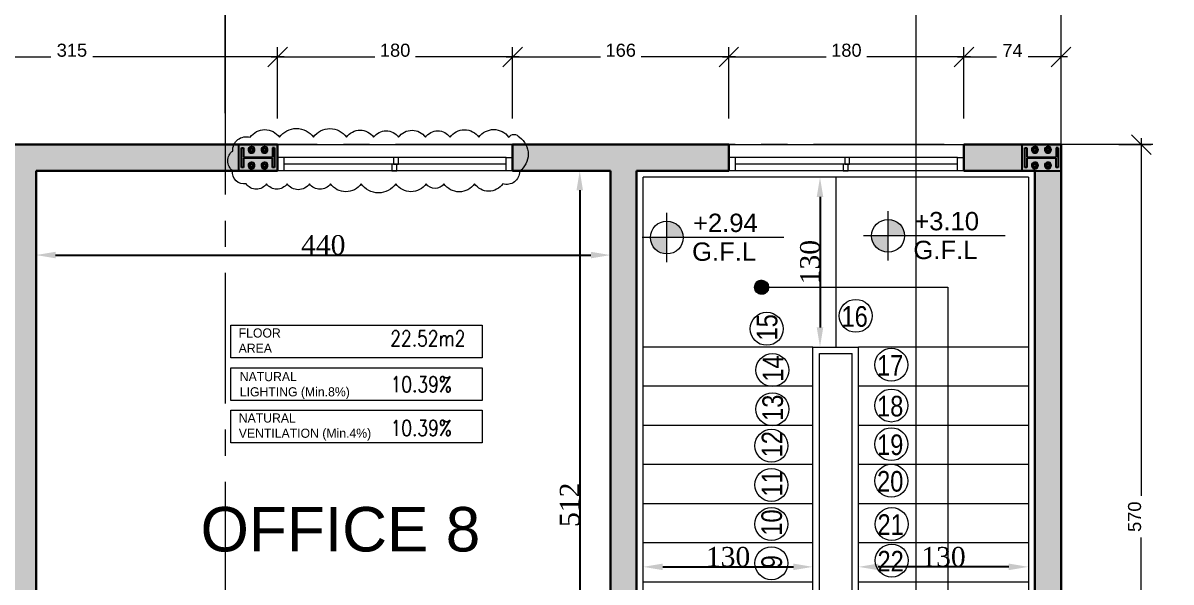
# Model space of a CAD drawing. Header units: millimetres. Extents: x -9083 to 924194, y -232449 to 321637.
# Drawn here: x 108935 to 117728, y 170477 to 174758 of the extents above; entities that cross this region are included whole.
import ezdxf
from ezdxf.enums import TextEntityAlignment as Align

# ---------------------------------------------------------------- set-up
doc = ezdxf.new("R2010")
doc.units = ezdxf.units.MM
doc.header["$LTSCALE"] = 400
doc.header["$MEASUREMENT"] = 0
doc.header["$PDMODE"] = 3
doc.linetypes.add('CENTER', pattern=[2, 1.25, -0.25, 0.25, -0.25])
doc.linetypes.add('CENTERX2', pattern=[4, 2.5, -0.5, 0.5, -0.5])
doc.layers.get('0').update_dxf_attribs({"lineweight": 0, "true_color": 0xff1414})
doc.layers.get('Defpoints').update_dxf_attribs({"color": 8, "lineweight": 5})
for name, color, linetype, lineweight in [('0.dim', 3, 'Continuous', 25), ('A-ANNO-DIMS', 134, 'Continuous', 9), ('AR-Level', 120, 'Continuous', 13), ('AXIS DIMENSION', 8, 'Continuous', 5), ('DETAILS DIMENSION', 15, 'Continuous', 5), ('DIM-IN', 6, 'Continuous', 9), ('FIN-TEXT', 3, 'Continuous', 5), ('HANDRAIL', 31, 'Continuous', 5), ('HATCH', 15, 'Continuous', 0), ('REVC', 210, 'Continuous', 0), ('ROOM INFORMATION', 7, 'Continuous', 5), ('ROOMS DIMENSION', 3, 'Continuous', 5), ('STAIR', 1, 'Continuous', 5), ('TAG ELEVATIONS DETAIL', 8, 'Continuous', 9), ('TEXT ROOM INFORMATION', 1, 'Continuous', 5), ('WALL PROPOSED', 255, 'Continuous', 30), ('WINDOWS', 5, 'Continuous', 5)]:
    doc.layers.add(name, color=color, linetype=linetype, lineweight=lineweight)
doc.layers.add('AXIES', color=7, linetype='CENTER', lineweight=0, true_color=0x949596)
doc.layers.add('STEEL', color=63, linetype='Continuous')
doc.styles.add('arial', font='arial.ttf', dxfattribs={"width": 0.8, "height": 2.2})
doc.styles.add('Arial_1', font='arial.ttf', dxfattribs={"height": 300})
doc.styles.add('asif', font='arial.ttf')
doc.styles.add('ROMAN', font='times.ttf')
doc.styles.add('ROMAND', font='ARIALN.TTF')
doc.styles.add('ROMANS-TITLE', font='ROMANS.shx', dxfattribs={"width": 0.8})
doc.styles.add('ROMANT', font='romant.shx')
doc.styles.get("Standard").update_dxf_attribs({"font": 'GOTHIC.TTF', "height": 220})
doc.dimstyles.new('AXIS DIMENSION', dxfattribs={"dimscale": 1.2, "dimtxt": 220, "dimasz": 150, "dimexe": 75, "dimexo": 200, "dimgap": 50, "dimtad": 0, "dimdec": 0, "dimlfac": 0.1, "dimzin": 0, "dimdsep": 46, "dimtxsty": 'ROMANT', "dimblk": 'OBLIQUE', "dimcen": 200, "dimdle": 75, "dimclrd": 17, "dimclre": 94, "dimclrt": 3, "dimadec": 0, "dimazin": 0, "dimtfac": 0.5, "dimtdec": 0, "dimtix": 1, "dimtofl": 0, "dimtmove": 2, "dimatfit": 2, "dimfxl": 100, "dimtvp": 0.5, "dimtolj": 1, "dimtzin": 0, "dimlwd": -1, "dimlwe": -1, "dimarcsym": 0})
doc.dimstyles.new('DETAILS DIMENSION', dxfattribs={"dimtxt": 100, "dimasz": 150, "dimexe": 75, "dimexo": 200, "dimgap": 50, "dimtad": 0, "dimdec": 0, "dimlfac": 0.1, "dimzin": 0, "dimdsep": 46, "dimtxsty": 'asif', "dimblk": 'OBLIQUE', "dimcen": 200, "dimdle": 50, "dimclrd": 181, "dimclre": 146, "dimclrt": 1, "dimadec": 0, "dimazin": 0, "dimtfac": 0.5, "dimtdec": 0, "dimtix": 1, "dimtofl": 0, "dimtmove": 2, "dimatfit": 2, "dimfxl": 100, "dimtvp": 0.5, "dimtolj": 1, "dimtzin": 0, "dimlwd": -1, "dimlwe": -1, "dimarcsym": 0})
doc.dimstyles.new('ROOMS DIM', dxfattribs={"dimtxt": 150, "dimasz": 150, "dimexe": 0.06, "dimexo": 0.06, "dimgap": 0.03, "dimtad": 1, "dimtoh": 1, "dimdec": 0, "dimlfac": 0.1, "dimzin": 13, "dimdsep": 46, "dimtxsty": 'ROMAN', "dimcen": 0.09, "dimdle": 0.06, "dimse1": 1, "dimse2": 1, "dimclrd": 256, "dimclre": 256, "dimclrt": 3, "dimadec": 0, "dimazin": 0, "dimtfac": 1, "dimtdec": 0, "dimtix": 1, "dimtmove": 2, "dimatfit": 3, "dimfxl": 0.06, "dimtolj": 1, "dimtzin": 0, "dimarcsym": 0})

# ---------------------------------------------------------------- blocks, each defined once
blk = doc.blocks.new('*D741')
at = {"layer": 'Defpoints', "color": 0, "transparency": 16777216}
for p in [(113435.4, 172980.8), (109035.4, 172650.3), (113435.4, 172650.3)]:
    blk.add_point(p, dxfattribs=at)
at = {"layer": 'ROOMS DIMENSION', "lineweight": -2, "transparency": 16777216}
blk.add_line((109185.4, 172980.8), (113285.4, 172980.8), dxfattribs=at)
at = {"layer": 'ROOMS DIMENSION', "transparency": 16777216}
for points in [[(109185.4, 173005.8), (109185.4, 172955.8), (109035.4, 172980.8)], [(113285.4, 173005.8), (113285.4, 172955.8), (113435.4, 172980.8)]]:
    blk.add_solid(points, dxfattribs=at)
at = {"layer": 'ROOMS DIMENSION', "color": 3, "transparency": 16777216, "insert": (111235.4, 173057.2), "char_height": 150, "attachment_point": 5, "style": 'ROMAN'}
blk.add_mtext('\\A1;440', dxfattribs=at)
blk = doc.blocks.new('*D742')
at = {"layer": 'Defpoints', "color": 0, "transparency": 16777216}
for p in [(113302.1, 173627), (112874.3, 168508.9), (113199.6, 168508.9)]:
    blk.add_point(p, dxfattribs=at)
at = {"layer": 'ROOMS DIMENSION', "lineweight": -2, "transparency": 16777216}
blk.add_line((113199.6, 173477), (113199.6, 168658.9), dxfattribs=at)
at = {"layer": 'ROOMS DIMENSION', "transparency": 16777216}
for points in [[(113174.6, 173477), (113224.6, 173477), (113199.6, 173627)], [(113174.6, 168658.9), (113224.6, 168658.9), (113199.6, 168508.9)]]:
    blk.add_solid(points, dxfattribs=at)
at = {"layer": 'ROOMS DIMENSION', "color": 3, "transparency": 16777216, "insert": (113123.2, 171068), "char_height": 150, "attachment_point": 5, "rotation": 90, "style": 'ROMAN'}
blk.add_mtext('\\A1;512', dxfattribs=at)
blk = doc.blocks.new('*U175')
for p, q in [((0.1, -0.2), (0.1, 0)), ((0.15, 0), (0.15, -0.1)), ((1.85, 0), (1.85, -0.1)), ((1.9, 0), (1.9, -0.2)), ((0.15, -0.05), (1.85, -0.05)), ((0.15, -0.1), (0.1, -0.1)), ((0.15, -0.1), (1.85, -0.1)), ((1.85, -0.1), (1.9, -0.1))]:
    blk.add_line(p, q)
for points in [[(1.9, -0.2), (0.1, -0.2), (0.1, 0), (1.9, 0)], [(0.9875, -0.05), (1.025, -0.05), (1.025, 0), (0.9875, 0)], [(0.975, -0.1), (1.0125, -0.1), (1.0125, -0.05), (0.975, -0.05)]]:
    blk.add_lwpolyline(points, close=True)
blk = doc.blocks.new('Room Info')
at = {"layer": 'TEXT ROOM INFORMATION', "ltscale": 5}
for tag, p in [('FLR_AREA', (17, 833.5)), ('NAT_LIGHT', (19, 482.5)), ('NAT_VENT', (19, 147.5))]:
    blk.add_attdef(tag, p, '', height=180, dxfattribs=at)
blk = doc.blocks.new('_Oblique')
at = {"color": 0, "linetype": 'ByBlock', "lineweight": -2}
blk.add_line((-0.5, -0.5), (0.5, 0.5), dxfattribs=at)
blk = doc.blocks.new('*D714')
at = {"layer": 'Defpoints', "color": 0, "transparency": 16777216}
for p in [(117127.1, 173827), (117500.1, 173827), (116885.4, 168126.6)]:
    blk.add_point(p, dxfattribs=at)
at = {"layer": 'DETAILS DIMENSION', "color": 181, "transparency": 16777216}
for p, q in [((117500.1, 173877), (117500.1, 171137.1)), ((117500.1, 168076.6), (117500.1, 170816.5))]:
    blk.add_line(p, q, dxfattribs=at)
at = {"layer": 'DETAILS DIMENSION', "color": 146, "transparency": 16777216}
for p, q in [((117327.1, 173827), (117575.1, 173827)), ((117085.4, 168126.6), (117575.1, 168126.6))]:
    blk.add_line(p, q, dxfattribs=at)
at = {"layer": 'DETAILS DIMENSION', "color": 181, "transparency": 16777216, "xscale": 150, "yscale": 150, "zscale": 150}
for p, rotation in [((117500.1, 173827), 90), ((117500.1, 168126.6), 270)]:
    blk.add_blockref('_Oblique', p, dxfattribs=dict(at, rotation=rotation))
at = {"layer": 'DETAILS DIMENSION', "color": 1, "transparency": 16777216, "insert": (117449.1, 170976.8), "char_height": 100, "attachment_point": 5, "rotation": 90, "style": 'asif'}
blk.add_mtext('\\A1;570', dxfattribs=at)
blk = doc.blocks.new('*D715')
at = {"layer": 'Defpoints', "color": 0, "transparency": 16777216}
for p in [(116885.4, 174498), (116141.7, 174235.2), (116885.4, 173827)]:
    blk.add_point(p, dxfattribs=at)
at = {"layer": 'DETAILS DIMENSION', "color": 146, "transparency": 16777216}
for p, q in [((116141.7, 174435.2), (116141.7, 174573)), ((116885.4, 174027), (116885.4, 174573))]:
    blk.add_line(p, q, dxfattribs=at)
at = {"layer": 'DETAILS DIMENSION', "color": 181, "transparency": 16777216}
for p, q in [((116091.7, 174498), (116392.5, 174498)), ((116935.4, 174498), (116634.6, 174498))]:
    blk.add_line(p, q, dxfattribs=at)
at = {"layer": 'DETAILS DIMENSION', "color": 181, "transparency": 16777216, "xscale": 150, "yscale": 150, "zscale": 150, "rotation": 180}
blk.add_blockref('_Oblique', (116141.7, 174498), dxfattribs=at)
at = {"layer": 'DETAILS DIMENSION', "color": 181, "transparency": 16777216, "xscale": 150, "yscale": 150, "zscale": 150}
blk.add_blockref('_Oblique', (116885.4, 174498), dxfattribs=at)
at = {"layer": 'DETAILS DIMENSION', "color": 1, "transparency": 16777216, "insert": (116513.5, 174548), "char_height": 100, "attachment_point": 5, "style": 'asif'}
blk.add_mtext('\\A1;74', dxfattribs=at)
blk = doc.blocks.new('*D716')
at = {"layer": 'Defpoints', "color": 0, "transparency": 16777216}
for p in [(112685.4, 174498), (112685.4, 173827), (114341.7, 173827)]:
    blk.add_point(p, dxfattribs=at)
at = {"layer": 'DETAILS DIMENSION', "color": 146, "transparency": 16777216}
for p, q in [((112685.4, 174027), (112685.4, 174573)), ((114341.7, 174027), (114341.7, 174573))]:
    blk.add_line(p, q, dxfattribs=at)
at = {"layer": 'DETAILS DIMENSION', "color": 181, "transparency": 16777216}
for p, q in [((112635.4, 174498), (113357.8, 174498)), ((114391.7, 174498), (113669.3, 174498))]:
    blk.add_line(p, q, dxfattribs=at)
at = {"layer": 'DETAILS DIMENSION', "color": 181, "transparency": 16777216, "xscale": 150, "yscale": 150, "zscale": 150, "rotation": 180}
blk.add_blockref('_Oblique', (112685.4, 174498), dxfattribs=at)
at = {"layer": 'DETAILS DIMENSION', "color": 181, "transparency": 16777216, "xscale": 150, "yscale": 150, "zscale": 150}
blk.add_blockref('_Oblique', (114341.7, 174498), dxfattribs=at)
at = {"layer": 'DETAILS DIMENSION', "color": 1, "transparency": 16777216, "insert": (113513.5, 174549.1), "char_height": 100, "attachment_point": 5, "style": 'asif'}
blk.add_mtext('\\A1;166', dxfattribs=at)
blk = doc.blocks.new('*D717')
at = {"layer": 'Defpoints', "color": 0, "transparency": 16777216}
for p in [(110885.4, 174498), (110885.4, 173827), (112685.4, 173827)]:
    blk.add_point(p, dxfattribs=at)
at = {"layer": 'DETAILS DIMENSION', "color": 146, "transparency": 16777216}
for p, q in [((110885.4, 174027), (110885.4, 174573)), ((112685.4, 174027), (112685.4, 174573))]:
    blk.add_line(p, q, dxfattribs=at)
at = {"layer": 'DETAILS DIMENSION', "color": 181, "transparency": 16777216}
for p, q in [((110835.4, 174498), (111629.8, 174498)), ((112735.4, 174498), (111941, 174498))]:
    blk.add_line(p, q, dxfattribs=at)
at = {"layer": 'DETAILS DIMENSION', "color": 181, "transparency": 16777216, "xscale": 150, "yscale": 150, "zscale": 150, "rotation": 180}
blk.add_blockref('_Oblique', (110885.4, 174498), dxfattribs=at)
at = {"layer": 'DETAILS DIMENSION', "color": 181, "transparency": 16777216, "xscale": 150, "yscale": 150, "zscale": 150}
blk.add_blockref('_Oblique', (112685.4, 174498), dxfattribs=at)
at = {"layer": 'DETAILS DIMENSION', "color": 1, "transparency": 16777216, "insert": (111785.4, 174549.1), "char_height": 100, "attachment_point": 5, "style": 'asif'}
blk.add_mtext('\\A1;180', dxfattribs=at)
blk = doc.blocks.new('*D718')
at = {"layer": 'Defpoints', "color": 0, "transparency": 16777216}
for p in [(107735.4, 174498), (107735.4, 173827), (110885.4, 173827)]:
    blk.add_point(p, dxfattribs=at)
at = {"layer": 'DETAILS DIMENSION', "color": 146, "transparency": 16777216}
for p, q in [((107735.4, 174027), (107735.4, 174573)), ((110885.4, 174027), (110885.4, 174573))]:
    blk.add_line(p, q, dxfattribs=at)
at = {"layer": 'DETAILS DIMENSION', "color": 181, "transparency": 16777216}
for p, q in [((107685.4, 174498), (109149.6, 174498)), ((110935.4, 174498), (109471.2, 174498))]:
    blk.add_line(p, q, dxfattribs=at)
at = {"layer": 'DETAILS DIMENSION', "color": 181, "transparency": 16777216, "xscale": 150, "yscale": 150, "zscale": 150, "rotation": 180}
blk.add_blockref('_Oblique', (107735.4, 174498), dxfattribs=at)
at = {"layer": 'DETAILS DIMENSION', "color": 181, "transparency": 16777216, "xscale": 150, "yscale": 150, "zscale": 150}
blk.add_blockref('_Oblique', (110885.4, 174498), dxfattribs=at)
at = {"layer": 'DETAILS DIMENSION', "color": 1, "transparency": 16777216, "insert": (109310.4, 174549.1), "char_height": 100, "attachment_point": 5, "style": 'asif'}
blk.add_mtext('\\A1;315', dxfattribs=at)
blk = doc.blocks.new('*D730')
at = {"layer": 'Defpoints', "color": 0, "transparency": 16777216}
for p in [(116141.7, 174498), (114341.7, 173827), (116141.7, 173827)]:
    blk.add_point(p, dxfattribs=at)
at = {"layer": 'DETAILS DIMENSION', "color": 146, "transparency": 16777216}
for p, q in [((114341.7, 174027), (114341.7, 174573)), ((116141.7, 174027), (116141.7, 174573))]:
    blk.add_line(p, q, dxfattribs=at)
at = {"layer": 'DETAILS DIMENSION', "color": 181, "transparency": 16777216}
for p, q in [((114291.7, 174498), (115086.1, 174498)), ((116191.7, 174498), (115397.3, 174498))]:
    blk.add_line(p, q, dxfattribs=at)
at = {"layer": 'DETAILS DIMENSION', "color": 181, "transparency": 16777216, "xscale": 150, "yscale": 150, "zscale": 150, "rotation": 180}
blk.add_blockref('_Oblique', (114341.7, 174498), dxfattribs=at)
at = {"layer": 'DETAILS DIMENSION', "color": 181, "transparency": 16777216, "xscale": 150, "yscale": 150, "zscale": 150}
blk.add_blockref('_Oblique', (116141.7, 174498), dxfattribs=at)
at = {"layer": 'DETAILS DIMENSION', "color": 1, "transparency": 16777216, "insert": (115241.7, 174549.1), "char_height": 100, "attachment_point": 5, "style": 'asif'}
blk.add_mtext('\\A1;180', dxfattribs=at)
blk = doc.blocks.new('*D166')
at = {"layer": 'AXIS DIMENSION', "color": 94, "ltscale": 20, "transparency": 16777216}
for p, q in [((6115082.5, 811188.9), (6115082.5, 813339.4)), ((6119280.7, 811188.9), (6119280.7, 813339.4))]:
    blk.add_line(p, q, dxfattribs=at)
at = {"layer": 'AXIS DIMENSION', "color": 17, "ltscale": 20, "transparency": 16777216}
for p, q in [((6114992.5, 813249.4), (6116775.9, 813249.4)), ((6119370.7, 813249.4), (6117587.3, 813249.4))]:
    blk.add_line(p, q, dxfattribs=at)
at = {"layer": 'Defpoints', "color": 0, "ltscale": 20, "transparency": 16777216}
for p in [(6119280.7, 813249.4), (6115082.5, 810948.9), (6119280.7, 810948.9)]:
    blk.add_point(p, dxfattribs=at)
at = {"layer": 'AXIS DIMENSION', "color": 17, "ltscale": 20, "transparency": 16777216, "xscale": 179.9999999999999, "yscale": 179.9999999999999, "zscale": 179.9999999999999, "rotation": 180}
blk.add_blockref('_Oblique', (6115082.5, 813249.4), dxfattribs=at)
at = {"layer": 'AXIS DIMENSION', "color": 17, "ltscale": 20, "transparency": 16777216, "xscale": 179.9999999999999, "yscale": 179.9999999999999, "zscale": 179.9999999999999}
blk.add_blockref('_Oblique', (6119280.7, 813249.4), dxfattribs=at)
at = {"layer": 'AXIS DIMENSION', "color": 3, "ltscale": 20, "transparency": 16777216, "insert": (6117181.6, 813381.4), "char_height": 264, "attachment_point": 5, "style": 'ROMANT'}
blk.add_mtext('\\A1;420', dxfattribs=at)
blk = doc.blocks.new('*D167')
at = {"layer": 'AXIS DIMENSION', "color": 94, "ltscale": 20, "transparency": 16777216}
for p, q in [((6119282.5, 811188.9), (6119282.5, 813339.4)), ((6125682.5, 811188.9), (6125682.5, 813339.4))]:
    blk.add_line(p, q, dxfattribs=at)
at = {"layer": 'AXIS DIMENSION', "color": 17, "ltscale": 20, "transparency": 16777216}
for p, q in [((6119192.5, 813249.4), (6122083.1, 813249.4)), ((6125772.5, 813249.4), (6122881.9, 813249.4))]:
    blk.add_line(p, q, dxfattribs=at)
at = {"layer": 'Defpoints', "color": 0, "ltscale": 20, "transparency": 16777216}
for p in [(6125682.5, 813249.4), (6119282.5, 810948.9), (6125682.5, 810948.9)]:
    blk.add_point(p, dxfattribs=at)
at = {"layer": 'AXIS DIMENSION', "color": 17, "ltscale": 20, "transparency": 16777216, "xscale": 179.9999999999999, "yscale": 179.9999999999999, "zscale": 179.9999999999999, "rotation": 180}
blk.add_blockref('_Oblique', (6119282.5, 813249.4), dxfattribs=at)
at = {"layer": 'AXIS DIMENSION', "color": 17, "ltscale": 20, "transparency": 16777216, "xscale": 179.9999999999999, "yscale": 179.9999999999999, "zscale": 179.9999999999999}
blk.add_blockref('_Oblique', (6125682.5, 813249.4), dxfattribs=at)
at = {"layer": 'AXIS DIMENSION', "color": 3, "ltscale": 20, "transparency": 16777216, "insert": (6122482.5, 813381.4), "char_height": 264, "attachment_point": 5, "style": 'ROMANT'}
blk.add_mtext('\\A1;640', dxfattribs=at)
blk = doc.blocks.new('RTEWR')
at = {"layer": 'TAG ELEVATIONS DETAIL'}
blk.add_line((-24807.4, 157421.9), (-24807.4, 180951), dxfattribs=at)
blk = doc.blocks.new('A$C6AA14BB0')
at = {"linetype": 'Continuous'}
blk.add_circle((0.1263, 0.1263), 0.1263, dxfattribs=at)
at = {"linetype": 'Continuous', "style": 'ROMAND'}
blk.add_attdef('B', text='', height=0.1578, dxfattribs=at).set_placement((0.129, 0.1307), align=Align.MIDDLE_CENTER)
blk = doc.blocks.new('*D775')
at = {"layer": 'Defpoints', "color": 0, "transparency": 16777216}
for p in [(114985.4, 170592.8), (113685.4, 170476.6), (114985.4, 170476.6)]:
    blk.add_point(p, dxfattribs=at)
at = {"layer": 'ROOMS DIMENSION', "lineweight": -2, "transparency": 16777216}
blk.add_line((113835.4, 170592.8), (114835.4, 170592.8), dxfattribs=at)
at = {"layer": 'ROOMS DIMENSION', "transparency": 16777216}
for points in [[(113835.4, 170617.8), (113835.4, 170567.8), (113685.4, 170592.8)], [(114835.4, 170617.8), (114835.4, 170567.8), (114985.4, 170592.8)]]:
    blk.add_solid(points, dxfattribs=at)
at = {"layer": 'ROOMS DIMENSION', "color": 3, "transparency": 16777216, "insert": (114335.4, 170669.1), "char_height": 150, "attachment_point": 5, "style": 'ROMAN'}
blk.add_mtext('\\A1;130', dxfattribs=at)
blk = doc.blocks.new('*D776')
at = {"layer": 'Defpoints', "color": 0, "transparency": 16777216}
for p in [(115335.4, 170592.8), (115335.4, 170476.6), (116635.4, 170476.6)]:
    blk.add_point(p, dxfattribs=at)
at = {"layer": 'ROOMS DIMENSION', "lineweight": -2, "transparency": 16777216}
blk.add_line((116485.4, 170592.8), (115485.4, 170592.8), dxfattribs=at)
at = {"layer": 'ROOMS DIMENSION', "transparency": 16777216}
for points in [[(115485.4, 170617.8), (115485.4, 170567.8), (115335.4, 170592.8)], [(116485.4, 170617.8), (116485.4, 170567.8), (116635.4, 170592.8)]]:
    blk.add_solid(points, dxfattribs=at)
at = {"layer": 'ROOMS DIMENSION', "color": 3, "transparency": 16777216, "insert": (115985.4, 170669.1), "char_height": 150, "attachment_point": 5, "style": 'ROMAN'}
blk.add_mtext('\\A1;130', dxfattribs=at)
blk = doc.blocks.new('*D778')
at = {"layer": 'Defpoints', "color": 0, "transparency": 16777216}
for p in [(115160.4, 173576.6), (115039.7, 172276.6), (115160.4, 172276.6)]:
    blk.add_point(p, dxfattribs=at)
at = {"layer": 'ROOMS DIMENSION', "lineweight": -2, "transparency": 16777216}
blk.add_line((115039.7, 173426.6), (115039.7, 172426.6), dxfattribs=at)
at = {"layer": 'ROOMS DIMENSION', "transparency": 16777216}
for points in [[(115014.7, 173426.6), (115064.7, 173426.6), (115039.7, 173576.6)], [(115014.7, 172426.6), (115064.7, 172426.6), (115039.7, 172276.6)]]:
    blk.add_solid(points, dxfattribs=at)
at = {"layer": 'ROOMS DIMENSION', "color": 3, "transparency": 16777216, "insert": (114963.3, 172926.6), "char_height": 150, "attachment_point": 5, "rotation": 90, "style": 'ROMAN'}
blk.add_mtext('\\A1;130', dxfattribs=at)
blk = doc.blocks.new('Level-p')
h = blk.add_hatch(color=251)
h.paths.add_polyline_path([(0, 0.0025), (0, 0), (0.0025, 0, 0.414214)])
h.paths.add_polyline_path([(0, 0), (-0.0025, 0, 0.414214), (0, -0.0025)])
for p, q in [((0, -0.00375), (0, 0.00375)), ((0.01781, 0), (-0.00375, 0))]:
    blk.add_line(p, q)
blk.add_circle((0, 0), 0.0025)
at = {"style": 'arial'}
for p in [(0.00285, 0.0006), (0.00276, -0.00253)]:
    blk.add_attdef('F.F.L+1.20', p, '', height=0.002, dxfattribs=at)
blk = doc.blocks.new('GHBVNVCN')
at = {"layer": 'STEEL', "color": 114, "true_color": 0x139b48}
for p, q in [((925.1521, -1724.1166), (925.1521, -1724.3166)), ((925.1521, -1724.1166), (925.4521, -1724.1166)), ((925.1751, -1724.2926), (925.1751, -1724.1406)), ((925.1751, -1724.1406), (925.1903, -1724.1406)), ((925.1903, -1724.1406), (925.1903, -1724.2126)), ((925.4291, -1724.1406), (925.4139, -1724.1406)), ((925.4139, -1724.1406), (925.4139, -1724.2126)), ((925.4291, -1724.1406), (925.4291, -1724.2926)), ((925.4521, -1724.1166), (925.4521, -1724.3166)), ((931.1521, -1724.1166), (931.1521, -1724.3166)), ((931.1521, -1724.1166), (931.4521, -1724.1166)), ((931.1751, -1724.2926), (931.1751, -1724.1406)), ((931.1751, -1724.1406), (931.1903, -1724.1406)), ((931.1903, -1724.1406), (931.1903, -1724.2126)), ((931.4291, -1724.1406), (931.4139, -1724.1406)), ((931.4139, -1724.1406), (931.4139, -1724.2126)), ((931.4291, -1724.1406), (931.4291, -1724.2926)), ((931.4521, -1724.1166), (931.4521, -1724.3166)), ((925.1903, -1724.2126), (925.4139, -1724.2126)), ((925.4139, -1724.2206), (925.1903, -1724.2206)), ((925.1903, -1724.2206), (925.1903, -1724.2926)), ((925.4139, -1724.2926), (925.4139, -1724.2206)), ((931.1903, -1724.2126), (931.4139, -1724.2126)), ((931.4139, -1724.2206), (931.1903, -1724.2206)), ((931.1903, -1724.2206), (931.1903, -1724.2926)), ((931.4139, -1724.2926), (931.4139, -1724.2206)), ((925.1521, -1724.3166), (925.4521, -1724.3166)), ((925.1903, -1724.2926), (925.1751, -1724.2926)), ((925.4291, -1724.2926), (925.4139, -1724.2926)), ((931.1521, -1724.3166), (931.4521, -1724.3166)), ((931.1903, -1724.2926), (931.1751, -1724.2926)), ((931.4291, -1724.2926), (931.4139, -1724.2926))]:
    blk.add_line(p, q, dxfattribs=at)
at = {"layer": 'STEEL', "color": 8, "ltscale": 500}
for centre, radius, start, end in [((925.2521, -1724.1566), 0.024, 30, 210), ((925.2521, -1724.1566), 0.024, 210, 30), ((925.2521, -1724.1566), 0.012, 45, 225), ((925.2521, -1724.1566), 0.012, 330, 150), ((925.2521, -1724.1566), 0.012, 225, 45), ((925.3521, -1724.1566), 0.024, 30, 210), ((925.3521, -1724.1566), 0.024, 210, 30), ((925.3521, -1724.1566), 0.012, 45, 225), ((925.3521, -1724.1566), 0.012, 330, 150), ((925.3521, -1724.1566), 0.012, 225, 45), ((931.2521, -1724.1566), 0.024, 30, 210), ((931.2521, -1724.1566), 0.024, 210, 30), ((931.2521, -1724.1566), 0.012, 45, 225), ((931.2521, -1724.1566), 0.012, 330, 150), ((931.2521, -1724.1566), 0.012, 225, 45), ((931.3521, -1724.1566), 0.024, 30, 210), ((931.3521, -1724.1566), 0.024, 210, 30), ((931.3521, -1724.1566), 0.012, 45, 225), ((931.3521, -1724.1566), 0.012, 330, 150), ((931.3521, -1724.1566), 0.012, 225, 45), ((925.2521, -1724.1566), 0.012, 150, 330), ((925.3521, -1724.1566), 0.012, 150, 330), ((931.2521, -1724.1566), 0.012, 150, 330), ((931.3521, -1724.1566), 0.012, 150, 330), ((925.2521, -1724.2766), 0.024, 30, 210), ((925.2521, -1724.2766), 0.024, 210, 30), ((925.2521, -1724.2766), 0.012, 45, 225), ((925.2521, -1724.2766), 0.012, 150, 330), ((925.2521, -1724.2766), 0.012, 330, 150), ((925.2521, -1724.2766), 0.012, 225, 45), ((925.3521, -1724.2766), 0.024, 30, 210), ((925.3521, -1724.2766), 0.024, 210, 30), ((925.3521, -1724.2766), 0.012, 45, 225), ((925.3521, -1724.2766), 0.012, 150, 330), ((925.3521, -1724.2766), 0.012, 330, 150), ((925.3521, -1724.2766), 0.012, 225, 45), ((931.2521, -1724.2766), 0.024, 30, 210), ((931.2521, -1724.2766), 0.024, 210, 30), ((931.2521, -1724.2766), 0.012, 45, 225), ((931.2521, -1724.2766), 0.012, 150, 330), ((931.2521, -1724.2766), 0.012, 330, 150), ((931.2521, -1724.2766), 0.012, 225, 45), ((931.3521, -1724.2766), 0.024, 30, 210), ((931.3521, -1724.2766), 0.024, 210, 30), ((931.3521, -1724.2766), 0.012, 45, 225), ((931.3521, -1724.2766), 0.012, 150, 330), ((931.3521, -1724.2766), 0.012, 330, 150), ((931.3521, -1724.2766), 0.012, 225, 45)]:
    blk.add_arc(centre, radius, start, end, dxfattribs=at)
blk = doc.blocks.new('hjhg')
at = {"layer": 'AXIES', "linetype": 'CENTERX2'}
for p, q in [((6119282.5, 791366), (6119282.5, 816591.3)), ((6125682.5, 791366), (6125682.5, 816591.3)), ((6131186.9, 810948.9), (6071269.8, 810948.9))]:
    blk.add_line(p, q, dxfattribs=at)
at = {"layer": 'AXIS DIMENSION', "ltscale": 20}
for base, p1, p2, picture, middle in [((6119280.7, 813249.4), (6115082.5, 810948.9), (6119280.7, 810948.9), '*D166', (6117181.6, 813381.4)), ((6125682.5, 813249.4), (6119282.5, 810948.9), (6125682.5, 810948.9), '*D167', (6122482.5, 813381.4))]:
    dim = blk.add_linear_dim(base=base, p1=p1, p2=p2, dimstyle='AXIS DIMENSION', dxfattribs=at)
    dim.commit()
    dim.dimension.update_dxf_attribs({"geometry": picture, "text_midpoint": middle})

msp = doc.modelspace()

# ---------------------------------------------------------------- hatches: boundary and pattern name
at = {"layer": 'DIM-IN'}
h = msp.add_hatch(dxfattribs=at)
h.set_pattern_fill('ANSI31', color=256)
h.set_pattern_definition([(45, (-5967105.53758, -637361.25674), (-0.0883883476483, 0.0883883476483), [])])
h.paths.add_polyline_path([(114645.68298, 172734.08843, 1), (114538.4863, 172734.08843, 1)])
at = {"layer": 'HATCH', "true_color": 0x939598}
h = msp.add_hatch(color=252, dxfattribs=at)
h.dxf.hatch_style = 1
h.paths.add_polyline_path([(80460.41665, 173827.00829), (79085.41665, 173827.00829), (68785.41665, 173827.00829), (68785.41665, 168926.57089), (68985.41665, 168926.57089), (68985.41665, 170130.13199), (69567.95287, 170130.13199), (69567.95287, 170230.13199), (68985.41665, 170230.13199), (68985.41665, 173627.00829), (70533.33648, 173627.00829), (70533.33648, 170230.13199), (70387.95287, 170230.13199), (70387.95287, 170130.13199), (70780.80026, 170130.13199), (70780.80026, 170230.13199), (70635.41665, 170230.13199), (70635.41665, 173627.00829), (72185.41665, 173627.00829), (72185.41665, 170230.13199), (71600.80026, 170230.13199), (71600.80026, 170130.13199), (72185.41665, 170130.13199), (72185.41665, 168976.57089), (72385.41665, 168976.57089), (72385.41665, 173627.00829), (75435.41665, 173627.00829), (75435.41665, 168308.92654), (77872.25556, 168308.92654), (77872.25556, 168508.92654), (77685.41665, 168508.92654), (77685.41665, 168753.6541), (77585.41665, 168753.6541), (77585.41665, 168508.92654), (75635.41665, 168508.92654), (75635.41665, 169707.00829), (77585.41665, 169707.00829), (77585.41665, 169572.40411), (77685.41665, 169572.40411), (77685.41665, 169940.33843), (77585.41665, 169940.33843), (77585.41665, 169807.00829), (75635.41665, 169807.00829), (75635.41665, 171007.00829), (77585.41665, 171007.00829), (77585.41665, 170760.36381), (77685.41665, 170760.36381), (77685.41665, 171349.52012), (77585.41665, 171349.52012), (77585.41665, 171107.00829), (75635.41665, 171107.00829), (75635.41665, 172302.87564), (77585.41665, 172302.87564), (77585.41665, 172168.27145), (77685.41665, 172168.27145), (77685.41665, 172557.47982), (77585.41665, 172557.47982), (77585.41665, 172422.87564), (75635.41665, 172422.87564), (75635.41665, 173627.00829), (78885.41665, 173627.00829), (78885.41665, 168508.92654), (78772.25556, 168508.92654), (78772.25556, 168308.92654), (82488.19639, 168308.92654), (82488.19639, 168508.92654), (79085.41665, 168508.92654), (79085.41665, 173627.00829), (80460.41665, 173627.00829)])
h.paths.add_polyline_path([(77685.41665, 173627.00829), (77585.41665, 173627.00829), (77585.41665, 173377.5052), (77685.41665, 173377.5052)], flags=16)
h.paths.add_polyline_path([(84935.41665, 173827.00829), (82260.41665, 173827.00829), (82260.41665, 173627.00829), (83635.41665, 173627.00829), (83635.41665, 168508.92654), (83490.81247, 168508.92654), (83490.81247, 168308.92654), (83980.02084, 168308.92654), (83980.02084, 168508.92654), (83835.41665, 168508.92654), (83835.41665, 173627.00829), (84935.41665, 173627.00829)])
h.paths.add_polyline_path([(89135.41665, 173827.00829), (86735.41665, 173827.00829), (86735.41665, 173627.00829), (87835.41665, 173627.00829), (87835.41665, 168508.92654), (84980.02084, 168508.92654), (84980.02084, 168308.92654), (90890.81247, 168308.92654), (90890.81247, 168508.92654), (88035.41665, 168508.92654), (88035.41665, 173627.00829), (89135.41665, 173627.00829)])
h.paths.add_polyline_path([(97535.41665, 173827.00829), (95385.41665, 173827.00829), (95385.41665, 173627.00829), (96235.41665, 173627.00829), (96235.41665, 168508.92654), (93380.02084, 168508.92654), (93380.02084, 168308.92654), (99285.5803, 168308.92654), (99285.5803, 168508.92654), (96435.41665, 168508.92654), (96435.41665, 173627.00829), (97535.41665, 173627.00829)])
h.paths.add_polyline_path([(101735.41665, 173827.00829), (99335.41665, 173827.00829), (99335.41665, 173627.00829), (100435.41665, 173627.00829), (100435.41665, 168508.92654), (100290.81247, 168508.92654), (100290.81247, 168308.92654), (100780.02084, 168308.92654), (100780.02084, 168508.92654), (100635.41665, 168508.92654), (100635.41665, 173627.00829), (101735.41665, 173627.00829)])
h.paths.add_polyline_path([(105935.41665, 173827.00829), (103535.41665, 173827.00829), (103535.41665, 173627.00829), (104635.41665, 173627.00829), (104635.41665, 168508.92654), (101780.02084, 168508.92654), (101780.02084, 168308.92654), (107690.81247, 168308.92654), (107690.81247, 168508.92654), (104835.41665, 168508.92654), (104835.41665, 173627.00829), (105935.41665, 173627.00829)])
h.paths.add_polyline_path([(110885.41665, 173827.00829), (107735.41665, 173827.00829), (107735.41665, 173627.00829), (108835.41665, 173627.00829), (108835.41665, 168508.92654), (108690.81247, 168508.92654), (108690.81247, 168308.92654), (109180.02084, 168308.92654), (109180.02084, 168508.92654), (109035.41665, 168508.92654), (109035.41665, 173627.00829), (110885.41665, 173627.00829)])
h.paths.add_polyline_path([(114341.66665, 173827.00829), (112685.41665, 173827.00829), (112685.41665, 173627.00829), (113435.41665, 173627.00829), (113435.41665, 168508.92654), (110182.63692, 168508.92654), (110182.63692, 168308.92654), (113635.41665, 168308.92654), (115385.41665, 168308.92654), (115385.41665, 168508.92654), (113635.41665, 168508.92654), (113635.41665, 173627.00829), (114341.66665, 173627.00829)])
h.paths.add_polyline_path([(110485.41665, 165608.92654), (110630.02084, 165608.92654), (110630.02084, 165808.92654), (110140.81247, 165808.92654), (110140.81247, 165608.92654), (110285.41665, 165608.92654), (110285.41665, 159562.60548), (109185.41665, 159562.60548), (109185.41665, 159362.60548), (111585.41665, 159362.60548), (111585.41665, 159562.60548), (110485.41665, 159562.60548)])
h.paths.add_polyline_path([(102230.02084, 165808.92654), (101740.81247, 165808.92654), (101740.81247, 165608.92654), (101885.41665, 165608.92654), (101885.41665, 159562.60548), (101585.41665, 159562.60548), (101585.41665, 159362.60548), (102985.41665, 159362.60548), (102985.41665, 159562.60548), (102085.41665, 159562.60548), (102085.41665, 165608.92654), (102230.02084, 165608.92654)])
h.paths.add_polyline_path([(100740.81247, 165808.92654), (94830.02084, 165808.92654), (94830.02084, 165608.92654), (97685.41665, 165608.92654), (97685.41665, 159562.60548), (96585.41665, 159562.60548), (96585.41665, 159362.60548), (99785.41665, 159362.59179), (99785.41665, 159562.59179), (97885.41665, 159562.60548), (97885.41665, 165608.92654), (100740.81247, 165608.92654)])
h.paths.add_polyline_path([(92340.81247, 165808.92654), (86430.02084, 165808.92654), (86430.02084, 165608.92654), (89285.41665, 165608.92654), (89285.41665, 159562.60548), (88185.41665, 159562.60548), (88185.41665, 159362.60548), (90585.41665, 159362.60548), (90585.41665, 159562.60548), (89485.41665, 159562.60548), (89485.41665, 165608.92654), (92340.81247, 165608.92654)])
h.paths.add_polyline_path([(85430.02084, 165808.92654), (84940.81247, 165808.92654), (84940.81247, 165608.92654), (85085.41665, 165608.92654), (85085.41665, 159562.60548), (83585.41665, 159562.60548), (83585.41665, 159362.60548), (86385.41665, 159362.60548), (86385.41665, 159562.60548), (85285.41665, 159562.60548), (85285.41665, 165608.92654), (85430.02084, 165608.92654)])
h.paths.add_polyline_path([(83940.81247, 165808.92654), (78164.83139, 165808.92654), (78164.83139, 165608.92654), (80885.41665, 165608.92654), (80885.41665, 159562.59179), (79786.31598, 159562.59179), (79786.31598, 159362.59179), (80885.41665, 159362.59179), (80885.41665, 159362.60548), (81785.41665, 159362.60548), (81785.41665, 159562.60548), (81085.41665, 159562.60548), (81085.41665, 165608.92654), (83940.81247, 165608.92654)])
h.paths.add_polyline_path([(77162.21531, 165808.92654), (76362.21531, 165808.92654), (76362.21531, 165608.92654), (76687.21531, 165608.92654), (76687.21531, 159562.59179), (75685.45544, 159562.59179), (75685.45544, 159362.59179), (77986.31598, 159362.59179), (77986.31598, 159562.59179), (76887.21531, 159562.59179), (76887.21531, 165608.92654), (77162.21531, 165608.92654)])
h.paths.add_polyline_path([(75359.59922, 165808.92654), (72539.0914, 165808.92654), (72539.0914, 165608.92654), (72683.69558, 165608.92654), (72683.69558, 159562.59179), (71809.3863, 159562.59179), (71809.3863, 159362.59179), (73885.45544, 159362.59179), (73885.45544, 159562.59179), (72883.69558, 159562.59179), (72883.69558, 165608.92654), (75359.59922, 165608.92654)])
h.paths.add_polyline_path([(71536.47531, 165808.92654), (68985.41665, 165808.92654), (68985.41665, 166526.57089), (68785.41665, 166526.57088), (68785.41665, 159362.59179), (70009.3863, 159362.59179), (70009.3863, 159562.59179), (68985.41665, 159562.59179), (68985.41665, 165608.92654), (71536.47531, 165608.92654)])
h.paths.add_polyline_path([(116685.41665, 168126.57089), (116885.41665, 168126.57089), (116885.41665, 173827.00829), (116141.66665, 173827.00829), (116141.66665, 173627.00829), (116685.41665, 173627.00829), (116685.41665, 168508.92654), (116485.41665, 168508.92654), (116485.41665, 168308.92654), (116685.41665, 168308.92654)])
h.paths.add_polyline_path([(116885.41665, 167726.57089), (116685.41665, 167726.57089), (116685.41665, 167426.57089), (116885.41665, 167426.57089)])
h.paths.add_polyline_path([(94185.41665, 173827.00829), (94185.41665, 173627.00829), (94485.41665, 173627.00829), (94485.41665, 173827.00829)])
h.paths.add_polyline_path([(93285.41665, 173627.00829), (93285.41665, 173827.00829), (90935.41665, 173827.00829), (90935.41665, 173627.00829), (92035.41665, 173627.00829), (92035.41665, 168508.92654), (91890.81247, 168508.92654), (91890.81247, 168308.92654), (92380.02084, 168308.92654), (92380.02084, 168508.92654), (92235.41665, 168508.92654), (92235.41665, 173627.00829)])

# ---------------------------------------------------------------- linework, layer by layer
at = {"layer": 'DIM-IN'}
for p, q in [((114645.68298, 172734.08843), (116018.55693, 172734.08843)), ((116018.55693, 172734.08843), (116018.55693, 168724.0725))]:
    msp.add_line(p, q, dxfattribs=at)
msp.add_circle((114592.08464, 172734.08843), 53.59834, dxfattribs=at)
at = {"layer": 'FIN-TEXT'}
for centre in [(115313.70351, 172515.28927), (115585.92387, 172140.65165), (115585.92387, 171828.52169), (115585.92387, 171532.51357), (115585.92387, 171252.51357), (115589.18757, 170920.91821), (115589.18757, 170640.91821)]:
    msp.add_circle(centre, 126.25382, dxfattribs=at)
at = {"layer": 'HANDRAIL'}
for p, q in [((116635.41665, 173577.00829), (113685.41665, 173577.00829)), ((113685.41665, 168508.92654), (113685.41665, 173577.00829)), ((116635.41665, 173577.00829), (116635.41665, 168508.92654)), ((114985.41665, 168508.92654), (114985.41665, 172276.57089)), ((114985.41665, 172276.57089), (115335.41665, 172276.57089)), ((115335.41665, 168508.92654), (115335.41665, 172276.57089)), ((115035.41665, 168558.92654), (115035.41665, 172226.57089)), ((115035.41665, 172226.57089), (115285.41665, 172226.57089)), ((115285.41665, 168558.92654), (115285.41665, 172226.57089))]:
    msp.add_line(p, q, dxfattribs=at)
at = {"layer": 'REVC'}
msp.add_lwpolyline([(112737.35203, 173883.17128, -0.52056705), (112737.35203, 173622.32348, -0.52056705), (112610.53223, 173526.37037, -0.52056705), (112394.13972, 173526.37037, -0.52056705), (112159.35472, 173526.37037, -0.52056705), (112023.13637, 173526.37037, -0.52056705), (111790.82948, 173526.37037, -0.52056705), (111525.37135, 173526.37037, -0.52056705), (111291.33507, 173526.37037, -0.52056705), (111130.47404, 173526.37037, -0.52056705), (110957.74742, 173526.37037, -0.52056705), (110801.10608, 173526.37037, -0.52056705), (110644.37929, 173526.37037, -0.52056705), (110542.34085, 173627.57299, -0.52056705), (110542.34085, 173777.44329, -0.52056705), (110675.25947, 173883.17128, -0.52056705), (110900.06695, 173883.17128, -0.52056705), (111160.17824, 173883.17128, -0.52056705), (111412.65176, 173883.17128, -0.52056705), (111621.02401, 173883.17128, -0.52056705), (111812.66804, 173883.17128, -0.52056705), (112018.45231, 173883.17128, -0.52056705), (112206.03128, 173883.17128, -0.52056705), (112427.32303, 173883.17128, -0.52056705), (112654.93007, 173883.17128, -0.52056705)], format="xyb", close=True, dxfattribs=at)
at = {"layer": 'ROOM INFORMATION', "ltscale": 5}
for points in [[(110527.19133, 172444.10177), (112452.13865, 172444.10177), (112452.13865, 172194.10177), (110527.19133, 172194.10177)], [(110527.19133, 172117.60177), (112452.13865, 172117.60177), (112452.13865, 171867.60177), (110527.19133, 171867.60177)], [(110527.19133, 171793.60177), (112452.13865, 171793.60177), (112452.13865, 171543.60177), (110527.19133, 171543.60177)]]:
    msp.add_lwpolyline(points, close=True, dxfattribs=at)
at = {"layer": 'STAIR'}
for p, q in [((115160.41665, 173576.57089), (115160.41665, 172276.57089)), ((114985.41665, 172276.57089), (113685.41665, 172276.57089)), ((116635.41665, 172276.57089), (115335.41665, 172276.57089)), ((114985.41665, 171976.57089), (113685.41665, 171976.57089)), ((116635.41665, 171976.57089), (115335.41665, 171976.57089)), ((114985.41665, 171676.57089), (113685.41665, 171676.57089)), ((116635.41665, 171676.57089), (115335.41665, 171676.57089)), ((114985.41665, 171376.57089), (113685.41665, 171376.57089)), ((116635.41665, 171376.57089), (115335.41665, 171376.57089)), ((114985.41665, 171076.57089), (113685.41665, 171076.57089)), ((116635.41665, 171076.57089), (115335.41665, 171076.57089)), ((114985.41665, 170776.57089), (113685.41665, 170776.57089)), ((116635.41665, 170776.57089), (115335.41665, 170776.57089)), ((114985.41665, 170476.57089), (113685.41665, 170476.57089)), ((116635.41665, 170476.57089), (115335.41665, 170476.57089))]:
    msp.add_line(p, q, dxfattribs=at)
at = {"layer": 'WALL PROPOSED'}
for p, q in [((110885.41665, 173827.00829), (107735.41665, 173827.00829)), ((110885.41665, 173827.00829), (110885.41665, 173627.00829)), ((114341.66665, 173827.00829), (112685.41665, 173827.00829)), ((112685.41665, 173827.00829), (112685.41665, 173627.00829)), ((114341.66665, 173827.00829), (114341.66665, 173627.00829)), ((116885.41665, 173827.00829), (116141.66665, 173827.00829)), ((116141.66665, 173827.00829), (116141.66665, 173627.00829)), ((116885.41665, 173827.00829), (116885.41665, 168126.57089)), ((110885.41665, 173627.00829), (109035.41665, 173627.00829)), ((109035.41665, 173627.00829), (109035.41665, 168508.92654)), ((113435.41665, 173627.00829), (112685.41665, 173627.00829)), ((113435.41665, 168508.92654), (113435.41665, 173627.00829)), ((113635.41665, 173627.00829), (114341.66665, 173627.00829)), ((113635.41665, 173627.00829), (113635.41665, 168508.92654)), ((116141.66665, 173627.00829), (116685.41665, 173627.00829)), ((116685.41665, 173627.00829), (116685.41665, 169176.57089))]:
    msp.add_line(p, q, dxfattribs=at)

# ---------------------------------------------------------------- block references
at = {"layer": '0.dim', "xscale": 1000, "yscale": 1000, "zscale": 1000}
msp.add_blockref('GHBVNVCN', (-814566.70812, 1897943.63688), dxfattribs=at)
at = {"layer": 'AR-Level'}
ref = msp.add_blockref('Level-p', (113866.47223, 173114.90453), dxfattribs=dict(at, xscale=50340.79212638555, yscale=50340.79212638555, zscale=50340.79212638555))
ref.add_attrib('F.F.L+1.20', '+2.94', (114066.54159, 173157.34275), dxfattribs={"layer": '0', "height": 140.485932, "style": 'arial'})
ref.add_attrib('F.F.L+1.20', 'G.F.L', (114060.09345, 172936.8466), dxfattribs={"layer": '0', "height": 140.485932, "style": 'arial'})
ref = msp.add_blockref('Level-p', (115560.96852, 173127.9752), dxfattribs=dict(at, xscale=50340.79212638555, yscale=50340.79212638555, zscale=50340.79212638555))
ref.add_attrib('F.F.L+1.20', '+3.10', (115761.03788, 173170.41343), dxfattribs={"layer": '0', "height": 140.485932, "style": 'arial'})
ref.add_attrib('F.F.L+1.20', 'G.F.L', (115754.58974, 172949.91728), dxfattribs={"layer": '0', "height": 140.485932, "style": 'arial'})
at = {"layer": 'FIN-TEXT'}
ref = msp.add_blockref('A$C6AA14BB0', (114505.21341, 172542.27335), dxfattribs=dict(at, xscale=1000.000000014552, yscale=1000.000000014552, zscale=1000.000000014552, rotation=269.9999999999999))
ref.add_attrib('B', '15', dxfattribs={"layer": '0', "linetype": 'Continuous', "height": 157.817272, "rotation": 90, "style": 'ROMAND'}).set_placement((114633.83989, 172427.39428), align=Align.MIDDLE_CENTER)
ref = msp.add_blockref('A$C6AA14BB0', (114548.38074, 172226.20816), dxfattribs=dict(at, xscale=1000.000000014552, yscale=1000.000000014552, zscale=1000.000000014552, rotation=269.9999999999999))
ref.add_attrib('B', '14', dxfattribs={"layer": '0', "linetype": 'Continuous', "height": 157.817272, "rotation": 90, "style": 'ROMAND'}).set_placement((114679.69851, 172111.3291), align=Align.MIDDLE_CENTER)
ref = msp.add_blockref('A$C6AA14BB0', (114548.38074, 171926.20816), dxfattribs=dict(at, xscale=1000.000000014552, yscale=1000.000000014552, zscale=1000.000000014552, rotation=269.9999999999999))
ref.add_attrib('B', '13', dxfattribs={"layer": '0', "linetype": 'Continuous', "height": 157.817272, "rotation": 90, "style": 'ROMAND'}).set_placement((114677.00722, 171811.3291), align=Align.MIDDLE_CENTER)
ref = msp.add_blockref('A$C6AA14BB0', (114540.81816, 171647.02226), dxfattribs=dict(at, xscale=1000.000000014552, yscale=1000.000000014552, zscale=1000.000000014552, rotation=269.9999999999999))
ref.add_attrib('B', '12', dxfattribs={"layer": '0', "linetype": 'Continuous', "height": 157.817272, "rotation": 90, "style": 'ROMAND'}).set_placement((114672.13593, 171532.1432), align=Align.MIDDLE_CENTER)
ref = msp.add_blockref('A$C6AA14BB0', (114540.81816, 171347.02226), dxfattribs=dict(at, xscale=1000.000000014552, yscale=1000.000000014552, zscale=1000.000000014552, rotation=269.9999999999999))
ref.add_attrib('B', '11', dxfattribs={"layer": '0', "linetype": 'Continuous', "height": 157.817272, "rotation": 90, "style": 'ROMAND'}).set_placement((114672.13593, 171232.1432), align=Align.MIDDLE_CENTER)
ref = msp.add_blockref('A$C6AA14BB0', (114540.81816, 171047.02226), dxfattribs=dict(at, xscale=1000.000000014552, yscale=1000.000000014552, zscale=1000.000000014552, rotation=269.9999999999999))
ref.add_attrib('B', '10', dxfattribs={"layer": '0', "linetype": 'Continuous', "height": 157.817272, "rotation": 90, "style": 'ROMAND'}).set_placement((114669.44464, 170932.1432), align=Align.MIDDLE_CENTER)
ref = msp.add_blockref('A$C6AA14BB0', (114540.81816, 170747.02226), dxfattribs=dict(at, xscale=1000.000000014552, yscale=1000.000000014552, zscale=1000.000000014552, rotation=269.9999999999999))
ref.add_attrib('B', '9', dxfattribs={"layer": '0', "linetype": 'Continuous', "height": 157.81727, "rotation": 90, "style": 'ROMAND'}).set_placement((114669.44464, 170632.1432), align=Align.MIDDLE_CENTER)
at = {"layer": 'TAG ELEVATIONS DETAIL'}
msp.add_blockref('RTEWR', (140583.46606, -2885.15), dxfattribs=at)
at = {"layer": 'TEXT ROOM INFORMATION'}
ref = msp.add_blockref('Room Info', (111731.19133, 171568.61547), dxfattribs=at)
ref.add_attrib('FLR_AREA', '22.52m2', dxfattribs={"ltscale": 5, "height": 120, "style": 'ROMANS-TITLE', "width": 0.8}).set_placement((111748.19133, 172402.11547), align=Align.TOP_LEFT)
ref.add_attrib('NAT_LIGHT', '10.39%', dxfattribs={"ltscale": 5, "height": 120, "style": 'ROMANS-TITLE', "width": 0.8}).set_placement((111750.19133, 172051.11547), align=Align.TOP_LEFT)
ref.add_attrib('NAT_VENT', '10.39%', dxfattribs={"ltscale": 5, "height": 120, "style": 'ROMANS-TITLE', "width": 0.8}).set_placement((111750.19133, 171716.11547), align=Align.TOP_LEFT)
at = {"layer": 'WALL PROPOSED'}
msp.add_blockref('hjhg', (-6008797.0977, -637121.91356), dxfattribs=at)
at = {"layer": 'WINDOWS', "xscale": 1000.000000014552, "yscale": 1000.000000014552, "zscale": 1000.000000014552, "rotation": 180}
for p in [(112785.41664, 173627.00829), (116241.66664, 173627.00829)]:
    msp.add_blockref('*U175', p, dxfattribs=at)

# ---------------------------------------------------------------- texts
at = {"layer": 'A-ANNO-DIMS', "insert": (111366.80367, 171051.41578), "char_height": 340.809438, "width": 3622.2857845, "attachment_point": 2, "line_spacing_factor": 0.938532, "style": 'Arial_1'}
msp.add_mtext('OFFICE 8', dxfattribs=at)
at = {"layer": 'FIN-TEXT', "style": 'ROMAND'}
for tag, p in [('16', (115305.01533, 172510.76406)), ('17', (115577.2357, 172136.12644)), ('18', (115577.2357, 171823.99648)), ('19', (115577.2357, 171527.98836)), ('20', (115577.2357, 171247.98836)), ('21', (115580.4994, 170916.393)), ('22', (115580.4994, 170636.393))]:
    msp.add_attdef(tag, text='b', height=157.81727, dxfattribs=at).set_placement(p, align=Align.MIDDLE_CENTER)
at = {"layer": 'ROOM INFORMATION', "ltscale": 5, "char_height": 70, "attachment_point": 1}
for s, insert in [('{\\C7;FLOOR\\PAREA}', (110587.48951, 172419.10177)), ('{\\C7;NATURAL\\PLIGHTING (Min.8%)}', (110595.98951, 172085.10177)), ('{\\C7;NATURAL\\PVENTILATION (Min.4%)}', (110588.19133, 171768.10177))]:
    msp.add_mtext_dynamic_manual_height_columns(s, width=1515.090309, gutter_width=900, heights=[0], dxfattribs=dict(at, insert=insert))

# ---------------------------------------------------------------- dimensions: what is measured, and where the dimension line sits
at = {"layer": 'DETAILS DIMENSION'}
for base, p1, p2, picture, middle in [((107735.41665, 174497.99803), (110885.41665, 173827.00829), (107735.41665, 173827.00829), '*D718', (109310.41665, 174549.08943)), ((110885.41665, 174497.99803), (112685.41665, 173827.00829), (110885.41665, 173827.00829), '*D717', (111785.41665, 174549.05533)), ((112685.41665, 174497.99803), (114341.66665, 173827.00829), (112685.41665, 173827.00829), '*D716', (113513.54165, 174549.05533)), ((116141.66665, 174497.99803), (114341.66665, 173827.00829), (116141.66665, 173827.00829), '*D730', (115241.66665, 174549.05533)), ((116885.41665, 174497.99803), (116141.66665, 174235.18036), (116885.41665, 173827.00829), '*D715', (116513.54165, 174547.99803))]:
    dim = msp.add_linear_dim(base=base, p1=p1, p2=p2, dimstyle='DETAILS DIMENSION', dxfattribs=at)
    dim.commit()
    dim.dimension.update_dxf_attribs({"geometry": picture, "text_midpoint": middle})
dim = msp.add_linear_dim(base=(117500.14003, 173827.00829), p1=(116885.41665, 168126.57089), p2=(117127.05896, 173827.00829), angle=90, dimstyle='DETAILS DIMENSION', dxfattribs=at)
dim.commit()
dim.dimension.update_dxf_attribs({"geometry": '*D714', "text_midpoint": (117449.08274, 170976.78959)})
at = {"layer": 'ROOMS DIMENSION'}
for base, p1, p2, picture, middle in [((113199.55643, 168508.92654), (113302.07811, 173627.00829), (112874.27776, 168508.92654), '*D742', (113123.22866, 171067.96741)), ((115039.67655, 172276.57089), (115160.41665, 173576.57089), (115160.41665, 172276.57089), '*D778', (114963.34878, 172926.57089))]:
    dim = msp.add_linear_dim(base=base, p1=p1, p2=p2, angle=90, dimstyle='ROOMS DIM', dxfattribs=at)
    dim.commit()
    dim.dimension.update_dxf_attribs({"geometry": picture, "text_midpoint": middle})
for base, p1, p2, picture, middle in [((113435.41665, 172980.83323), (109035.41665, 172650.25479), (113435.41665, 172650.25479), '*D741', (111235.41665, 173057.161)), ((114985.41665, 170592.78057), (113685.41665, 170476.57089), (114985.41665, 170476.57089), '*D775', (114335.41665, 170669.10834)), ((115335.41665, 170592.78057), (116635.41665, 170476.57089), (115335.41665, 170476.57089), '*D776', (115985.41665, 170669.10834))]:
    dim = msp.add_linear_dim(base=base, p1=p1, p2=p2, dimstyle='ROOMS DIM', dxfattribs=at)
    dim.commit()
    dim.dimension.update_dxf_attribs({"geometry": picture, "text_midpoint": middle})

doc.saveas('drawing.dxf')
